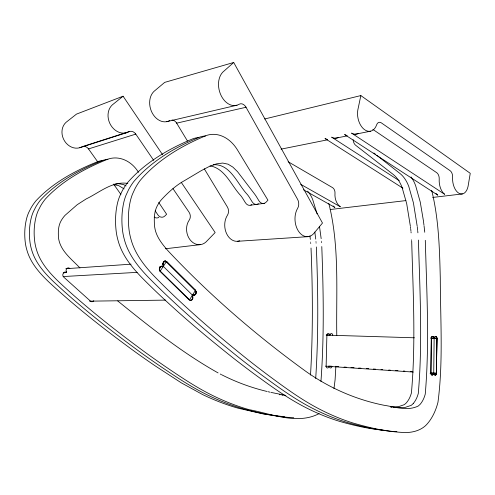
<?xml version="1.0" encoding="UTF-8"?>
<svg xmlns="http://www.w3.org/2000/svg" width="495" height="495" viewBox="0 0 495 495"><rect width="100%" height="100%" fill="white"/><g stroke="black" fill="none" stroke-linecap="round" stroke-linejoin="round"><path stroke-width="0.74" d="M437.023 338.729L436.912 337.838L436.404 374.127L436.633 372.89M436.46 373.174L436.844 338.481L433.781 338.376A1.992 1.2 90 0 0 432.525 336.625A1.992 1.2 90 0 0 431.386 338.58M430.514 337.998L434.35 338.11L434.845 336.909L435.643 336.452L436.411 336.829L436.912 337.838L436.392 336.81L435.594 336.458L434.808 336.953L434.35 338.11L433.923 338.097L433.422 336.81L432.568 336.34L431.733 336.835L431.263 338.017L430.799 372.958A2.296 1.38 -88.6 0 0 431.98 375.222A2.296 1.38 -88.6 0 0 433.509 373.496L433.936 373.496L435.055 375.173L435.829 374.969L436.411 374.109L435.148 375.191L434.387 374.69L433.936 373.496L430.087 373.236M430.984 373.242L431.399 338.295L436.844 338.481L436.442 373.224L430.984 373.242L434.078 373.205A2.005 1.194 -88.6 0 0 435.328 374.901A2.005 1.194 -88.6 0 0 436.466 372.896M433.725 373.23L434.134 338.388M436.367 373.174L436.844 338.481L432.209 338.339M336.779 335.561C336.099 291.536 339.681 246.516 328.81 203.396M431.213 338.574C430.743 336.309 433.942 335.554 433.923 338.097M433.465 374.177L433.515 372.692M335.882 366.213L335.096 379.764L333.976 388.612M310.514 375.074C313.019 332.776 312.741 290.342 311.021 248.026M315.699 378.496C318.582 334.725 318.087 290.769 316.348 246.962M320.946 381.416C324.262 336.563 323.464 291.468 321.781 246.56M360.843 95.578L357.805 110.057A15.407 9.801 79.4 0 0 364.171 129.381A15.407 9.801 79.4 0 0 376.602 124.895A6.262 3.941 80.2 0 1 381.367 122.884L450.159 170.732A5.73 3.341 83.2 0 1 452.603 177.284A13.65 7.858 83.5 0 0 458.865 193.236A13.65 7.858 83.5 0 0 468.078 186.312L470.25 173.318L360.843 95.578L264.664 118.979M192.914 294.995C194.331 295.837 195.971 294.463 196.131 293.003C196.15 290.831 196.342 292.409 195.983 293.541C195.667 295.651 193.124 294.791 192.456 295.732A2.976 2.37 89.9 0 1 192.246 299.648A2.976 2.37 89.9 0 1 189.121 299.877L160.25 271.582L159.458 270.171L160.287 271.619M163.325 265.759C162.28 263.761 163.721 265.382 162.843 266.496L159.891 266.681M166.376 261.707L160.238 271.056L189.536 299.791L195.352 290.546L166.376 261.707L163.307 261.917M93.772 300.706A2.562 2.24 -88.1 0 1 90.579 301.22L63.62 277.014A2.617 2.345 87.9 0 1 66.045 272.609L66.503 271.972A2.605 2.333 87 0 1 69.826 268.42M413.214 403.58L411.419 405.195A16.948 10.451 -87.5 0 1 411.135 405.38L405.133 407.422L396.749 407.645M245.867 106.969L297.569 199.299A7.06 4.857 84.2 0 1 297.65 208.315A16.836 11.428 85.3 0 0 298.256 230.849A16.836 11.428 85.3 0 0 313.626 233.677L322.48 223.041L233.714 62.475L222.837 72.109A18.525 13.124 75.7 0 0 221.246 95.813A18.525 13.124 75.7 0 0 239.085 104.284A7.543 5.346 77.4 0 1 246.034 107.26L176.659 123.156A6.899 5.278 75.6 0 0 172 120.019M431.677 190.365C438.805 219.05 439.554 248.738 440.29 278.122C440.371 319.417 443.316 361.214 437.97 402.256A46.617 28.623 -87.7 0 1 427.952 423.039C422.674 429.858 413.74 432.599 405.386 432.525C387.932 432.055 370.73 428.076 353.999 423.318A386.731 235.249 77.3 0 1 344.136 420.007A395.029 239.493 77.1 0 1 317.66 408.158C300.224 398.939 284.316 387.17 268.482 375.488A1507.789 567.053 67.3 0 1 247.89 359.667C215.486 333.723 183.88 306.609 154.873 276.884C144.429 265.988 134.683 253.619 130.841 238.738A53.355 43.046 82.3 0 1 129.195 230.948C127.834 220.789 128.118 210.332 130.494 200.345A48.572 39.266 81.4 0 1 132.518 194.052L135.048 188.576A65.841 52.705 82.7 0 1 140.172 180.452C157.534 160.009 181.541 145.808 206.069 135.624A35.98 27.423 78.7 0 1 237.507 150.01L267.944 200.184L266.062 202.201A6.85 5.018 81.8 0 1 258.916 200.772L256.608 196.998A35.232 26.631 82.9 0 0 254.275 193.613L237.507 171.66L232.867 167.1L228.071 164.185L222.713 163.053L216.377 163.876L208.612 166.815L201.267 170.651L184.146 180.842A9.034 7.128 79.3 0 0 183.688 181.071C175.236 185.972 167.929 192.666 161.314 199.801A38.728 30.925 82.9 0 0 157.292 205.802C153.883 212.188 154.007 219.786 154.644 226.803A24.292 19.571 82.3 0 0 154.725 227.323C156.067 236.678 162.28 244.233 168.294 251.113C209.942 295.379 256.212 335.381 305.403 371.052C328.822 387.752 355.67 399.595 383.891 405.238C394.948 406.902 407.385 411.32 418.108 406.098A17.071 10.438 -87.6 0 0 418.393 405.912L420.212 404.254A22.962 14.095 -87.7 0 0 425.236 394.193C429.666 343.115 426.678 291.481 425.304 240.31M123.088 96.209L112.266 104.934A15.933 13.099 67 0 0 110.843 125.272A15.933 13.099 67 0 0 128.762 131.819A6.503 5.365 69.4 0 1 135.785 134.114L88.518 148.927A5.996 5.16 66.5 0 0 81.78 146.897A14.695 12.573 63.8 0 1 64.622 141.094A14.695 12.573 63.8 0 1 66.058 122.321L76.478 114.116L123.088 96.209L162.663 154.811M319.089 413.616C297.483 425.087 271.192 413.74 248.948 409.619A341.197 234.29 75.7 0 1 239.246 406.568A348.449 238.497 75.4 0 1 213.351 395.851C196.639 387.721 181.189 377.283 165.831 366.882A1251.657 555.984 65.4 0 1 146.124 353.003C115.75 330.703 85.994 307.383 58.515 281.55C49.017 272.423 39.909 262.016 36.314 249.041A45.856 40.547 80.6 0 1 34.836 242.389C33.623 233.69 33.969 224.705 36.228 216.204A41.735 36.958 79.4 0 1 38.146 210.79L40.534 206.069A56.653 49.754 81.3 0 1 45.367 199.027C62.246 180.737 84.874 168.38 107.755 159.217A31.148 26.179 76.1 0 1 137.69 171.072L138.507 172.297M82.572 146.57L129.585 131.472M79.794 147.714L126.695 132.679M233.714 62.475L164.693 82.38L153.951 91.414A16.929 12.926 73.6 0 0 152.299 113.12A16.929 12.926 73.6 0 0 169.816 120.545M166.66 121.683L237.025 105.194M281.067 149.137L327.319 139.862M334.905 138.34L347.032 135.908M354.618 134.386L370.538 131.194M114.599 184.183L118.367 183.67L123.465 184.548L126.07 185.934M250.878 205.147L264.441 203.309M213.159 164.748C230.472 163.511 237.353 184.19 247.457 194.64A34.916 26.582 82.9 0 1 249.783 197.988L252.085 201.725A6.788 5.006 81.7 0 0 258.483 203.779M330.171 209.515L405.9 200.593M432.63 197.443L462.454 193.929M165.361 248.775L200.19 244.66M65.816 268.723L131.064 264.169M237.649 241.282L308.026 236.66M64.412 272.108L66.503 271.972M63.255 272.782L66.045 272.609M63.143 276.556L137.121 272.361M89.521 301.164L165.689 300.119M396.885 431.572L392.758 431.399M293.758 417.737C276.724 416.945 259.931 413.306 243.503 408.907A338.84 234.061 75.7 0 1 233.813 405.875A346.042 238.268 75.3 0 1 207.974 395.214C191.305 387.139 175.892 376.775 160.572 366.442A1239.622 555.167 65.3 0 1 140.927 352.663C110.676 330.549 81.032 307.42 53.652 281.785C44.21 272.745 35.139 262.437 31.562 249.56A45.478 40.392 80.5 0 1 30.09 242.971C28.883 234.339 29.236 225.429 31.482 217.002A41.388 36.809 79.2 0 1 33.4 211.631L35.776 206.947A56.189 49.568 81.2 0 1 40.584 199.961C57.426 181.789 79.967 169.525 102.756 160.423A30.9 26.093 76 0 1 107.916 159.26M326.638 334.88L330.066 334.979L329.633 334.966A2.03 1.386 -89 0 0 328.148 333.407A2.03 1.386 -89 0 0 326.886 335.381L326.143 365.96A2.042 1.392 -87.3 0 0 327.313 367.983A2.042 1.392 -87.3 0 0 328.872 366.467L329.305 366.461A2.036 1.386 -87.4 0 0 330.567 367.989A2.036 1.386 -87.4 0 0 331.959 366.585M326.18 335.109L414.433 337.8M390.858 406.964L398.667 406.624L404.26 404.669A16.818 10.463 -87.4 0 0 404.551 404.489L406.37 402.856A22.615 14.126 -87.6 0 0 411.419 392.956C415.899 342.503 413.071 291.493 411.685 240.935M387.826 430.588C371.621 429.456 355.633 425.991 340.04 421.499A380.661 235.496 77.2 0 1 330.184 418.219A388.816 239.741 76.9 0 1 303.744 406.519C286.376 397.442 270.505 385.853 254.708 374.331A1470.8 566.094 67 0 1 234.203 358.77C202.028 333.321 170.626 306.721 141.78 277.516C131.453 266.867 121.776 254.77 117.959 240.143A52.334 42.774 82.1 0 1 116.337 232.508C115.001 222.546 115.292 212.293 117.655 202.504A47.644 39.018 81.3 0 1 119.672 196.336L122.185 190.959A64.598 52.39 82.5 0 1 127.277 182.977C144.614 162.812 168.467 148.859 192.809 138.81A35.331 27.299 78.4 0 1 198.928 137.548M328.631 366.028L331.712 366.232M336.334 366.541L338.642 366.696M344.031 367.055L346.345 367.21M350.961 367.519L354.043 367.723M358.665 368.032L360.973 368.187M366.368 368.546L368.676 368.701M373.298 369.01L375.606 369.165M380.995 369.524L382.536 369.623M388.699 370.037L390.239 370.142M395.629 370.501L397.937 370.656M403.332 371.015L404.873 371.114M410.262 371.473L412.57 371.627M432.593 372.964L436.442 373.224M325.425 366.158L413.263 372.054M284.774 416.864L263.6 414.018L238.132 408.202A336.526 233.813 75.5 0 1 228.461 405.188A343.672 238.015 75.2 0 1 202.672 394.589L181.306 382.845L155.393 366.003A1227.854 554.332 65.2 0 1 135.809 352.329C105.676 330.394 76.15 307.451 48.875 282.02C39.482 273.061 30.449 262.845 26.885 250.068A45.107 40.231 80.3 0 1 25.424 243.534C24.224 234.977 24.577 226.141 26.817 217.781A41.048 36.661 79 0 1 28.729 212.46L31.098 207.813A55.731 49.376 81.1 0 1 35.888 200.883C52.687 182.822 75.141 170.651 97.824 161.605A30.659 26.006 75.8 0 1 104.327 160.349M396.631 407.639L393.339 407.329M392.102 431.362C376.813 429.907 361.696 426.721 346.964 422.402A383.675 235.385 77.2 0 1 337.101 419.104A391.898 239.636 77 0 1 310.643 407.329C293.238 398.184 277.349 386.502 261.539 374.907A1489.016 566.589 67.1 0 1 240.985 359.215C208.698 333.519 177.191 306.665 148.259 277.2C137.876 266.428 128.168 254.201 124.338 239.45A52.841 42.91 82.2 0 1 122.704 231.734C121.355 221.673 121.64 211.322 124.01 201.434A48.102 39.142 81.4 0 1 126.033 195.203L128.552 189.783A65.216 52.544 82.6 0 1 133.656 181.727C151.012 161.426 174.939 147.349 199.38 137.233A35.652 27.367 78.6 0 1 205.512 135.97M391.743 407.131L390.803 407.008M282.954 395.27L281.927 395.103M113.386 184.66L118.466 185.52L124.103 188.88M127.815 183.428C112.52 180.916 99.73 192.314 86.736 198.662A7.784 6.744 76.6 0 0 86.235 198.897L77.214 204.701L65.043 215.337A33.338 29.224 81.7 0 0 61.231 220.547C58.045 225.943 58.039 232.551 58.614 238.602A20.883 18.445 80.7 0 0 58.682 239.048C60.891 251.367 71.855 259.405 79.93 267.913M285.869 395.431L271 392.405M279.353 394.664L280.04 394.781M210.016 165.831C225.176 168.51 231.177 185.514 240.756 195.643A34.601 26.532 82.8 0 1 243.076 198.959L245.371 202.665A6.732 5 81.7 0 0 251.757 204.689M269.961 392.164L268.172 391.743M267.17 391.496C251.373 387.74 236.047 382.084 221.587 374.715M221.036 374.443L220.219 374.022M218.103 372.921C182.129 352.731 149.688 326.836 117.717 300.935M303.478 189.783L334.892 207.454A11.936 8.062 82.8 0 1 333.123 205.92M300.725 184.326L340.362 206.786A12.01 8.062 82.9 0 1 334.985 193.347A5.03 3.422 82.5 0 0 332.56 187.636L288.096 161.71M402.905 188.187L324.998 138.507A14.702 9.801 79.1 0 0 327.405 139.392M399.255 180.7L331.656 137.171A14.813 9.801 79.2 0 0 338.203 137.567M372.822 129.381L436.751 172.712A5.649 3.372 83 0 1 439.214 179.165A13.464 7.92 83.3 0 0 444.659 194.312L351.555 133.118A15.159 9.844 79.1 0 0 358.145 133.551M373.898 153.029L375.686 154.428M376.874 155.362L399.929 173.448A28.914 18.228 83.6 0 1 408.814 186.572L413.412 202.826L417.143 225.912M166.834 261.645L165.052 260.952L166.834 261.645L195.333 289.996L196.15 291.697L195.333 289.996M163.325 266.372L192.444 295.144M88.358 148.704L97.75 161.89M113.578 184.115L120.904 194.405M135.618 133.873L153.735 160.436M172.959 188.626L189.078 212.25A6.15 5 79.9 0 1 189.226 220.096A14.714 11.849 81.6 0 0 190.037 239.741A14.714 11.849 81.6 0 0 205.988 241.975L215.152 232.539L181.182 182.24M158.734 202.48L166.636 214.267L164.804 216.049A5.965 4.851 80.6 0 1 157.911 214.898L155.715 211.643A30.554 25.542 82 0 0 155.189 210.889M176.498 122.89L187.531 141.125M204.262 168.776L227.384 206.984A6.485 4.832 83.7 0 1 227.422 215.276A15.481 11.41 85 0 0 226.673 233.807A15.481 11.41 85 0 0 239.735 240.793M317.097 213.852L312.611 199.324A25.858 18.296 83.3 0 0 307.661 191.163M319.498 226.463L321.162 238.646M314.832 232.081L315.73 239.104M423.318 220.207L420.243 202.047L415.639 185.662A29.131 18.204 83.7 0 0 411.042 176.938M423.374 220.652L423.986 225.299M309.92 235.837L310.353 239.407M410.355 226.128L406.68 203.6L402.089 187.463A28.698 18.247 83.6 0 0 393.203 174.444L355.688 145.295A5.946 3.861 80.3 0 1 353.152 139.708M410.448 226.896L410.633 228.387M424.079 226.079L424.524 229.921M417.242 226.685L417.681 230.497M410.714 229.055L410.918 230.905M424.555 230.249L424.747 232.26M417.749 231.153L417.904 232.817M411.005 231.716L411.116 232.873M321.41 241.201L321.434 241.517M315.977 241.64L316.002 241.956M310.619 242.074L310.643 242.389M321.502 242.333L321.527 242.68M316.07 242.767L316.095 243.107M310.705 243.2L310.736 243.534M411.623 239.828L411.642 240.199M418.411 240.063C419.915 290.571 422.656 343.877 418.275 393.575A22.789 14.108 -87.7 0 1 413.238 403.543M158.889 217.33A5.915 4.839 80.5 0 1 154.174 217.107M330.066 334.979A2.023 1.38 -89.1 0 1 331.539 333.519A2.023 1.38 -89.1 0 1 332.764 335.363M189.3 299.586A2.605 2.073 89.9 0 0 192.116 299.283A2.605 2.073 89.9 0 0 192.079 295.738L192.827 294.531A2.593 2.06 89.3 0 0 195.556 293.745A2.593 2.06 89.3 0 0 195.117 290.249L166.642 261.935A2.661 2.172 86.4 0 0 163.69 262.14A2.661 2.172 86.4 0 0 163.727 265.765M160.479 271.322A2.667 2.184 87 0 1 160.015 267.715A2.667 2.184 87 0 1 162.929 266.978M433.373 373.211A2.011 1.207 -88.6 0 1 432.067 374.944A2.011 1.207 -88.6 0 1 430.972 372.952M434.486 338.401A1.986 1.194 90 0 1 435.767 336.742A1.986 1.194 90 0 1 436.85 338.766M436.021 193.403A13.365 7.939 83.3 0 0 437.778 195.148L344.619 134.541A15.042 9.844 79.1 0 0 347.045 135.457M195.339 293.349A2.221 1.763 89.3 0 1 195.191 293.591M160.269 267.826A2.289 1.875 87 0 1 160.429 267.578M162.812 263.854L162.855 264.478L163.461 261.874L165.014 260.952L163.461 261.874L162.812 263.81M159.328 269.138C159.421 271.582 159.025 266.199 161.054 266.341C161.488 265.926 163.171 266.576 162.521 266.347C160.813 265.673 159.229 267.504 159.328 269.138"/></g></svg>
